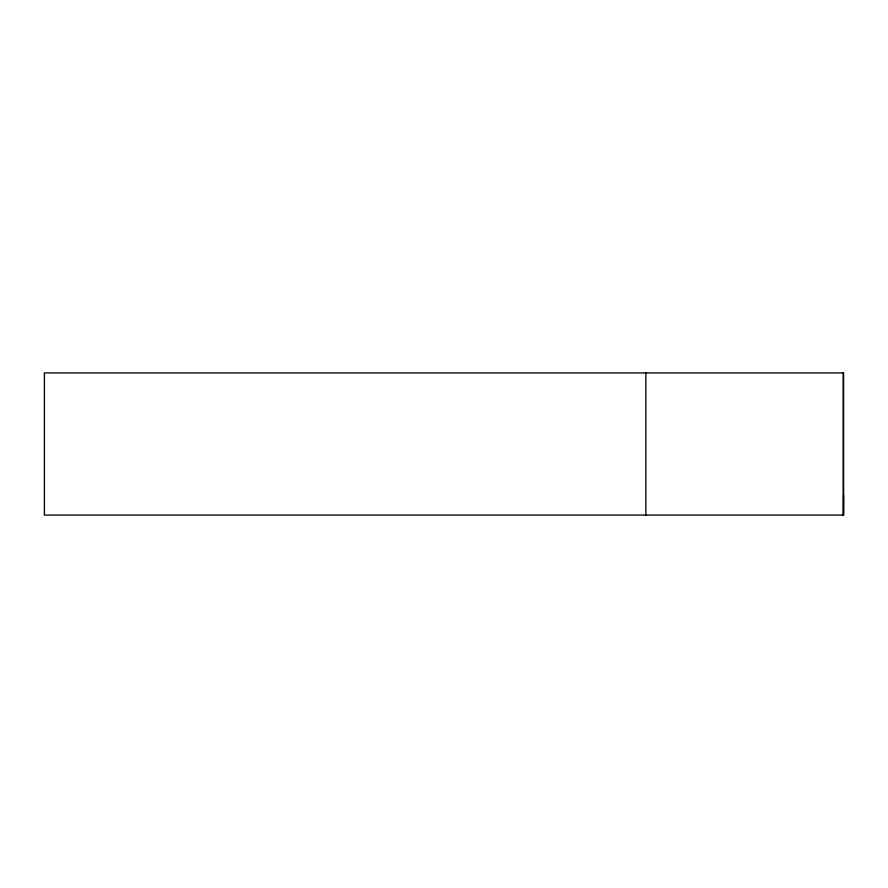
<?xml version="1.0" encoding="UTF-8"?>
<svg xmlns="http://www.w3.org/2000/svg" width="888" height="888" viewBox="0 0 888 888"><rect width="100%" height="100%" fill="white"/><g stroke="black" fill="none" stroke-linecap="round" stroke-linejoin="round"><path stroke-width="1.33" d="M843.589 494.771L843.489 515.084M843.189 372.916L843.2 515.084M645.854 372.916L645.854 515.084M843.6 372.916L44.4 372.916L44.4 515.084L843.6 515.084L843.6 372.916"/></g></svg>
